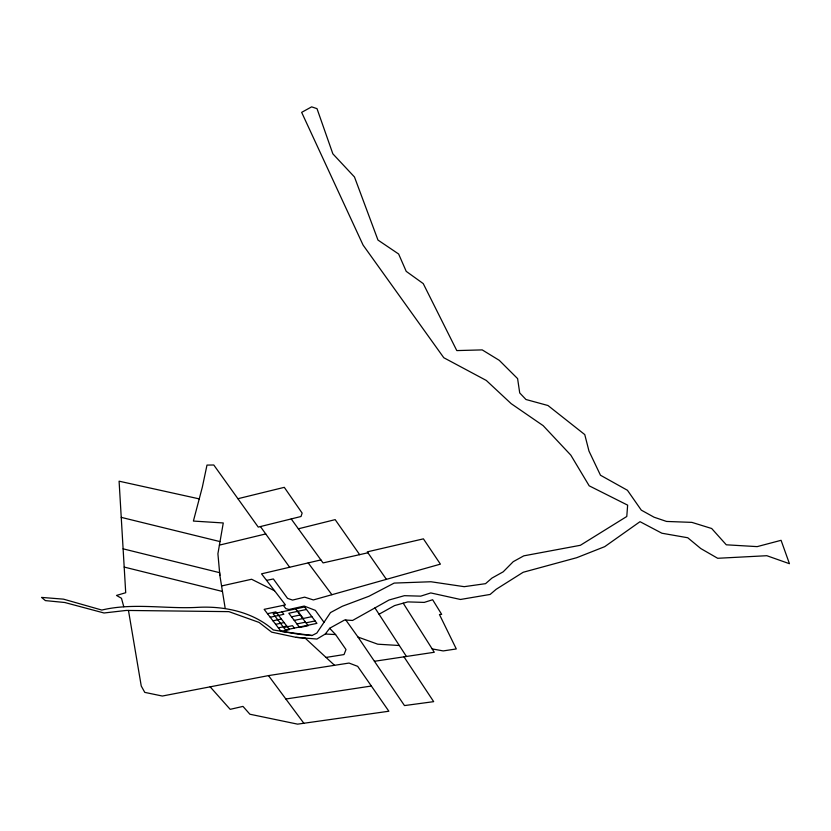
<?xml version="1.0" encoding="UTF-8"?>
<svg xmlns="http://www.w3.org/2000/svg" width="831" height="831" viewBox="0 0 831 831"><rect width="100%" height="100%" fill="white"/><g stroke="black" fill="none" stroke-linecap="round" stroke-linejoin="round"><path stroke-width="1.25" d="M295.95 637.325L316.923 639.049L325.295 634.032L329.782 628.184L344.626 619.988L352.593 620.445L389.074 599.992L404.385 595.682L420.715 596.149L430.78 592.929L460.457 599.473L490.124 594.445L496.18 589.283L523.177 572.268L576.735 557.694L604.729 546.653L640.015 521.681L661.892 533.222L687.746 537.75L700.793 548.553L717.683 558.287L766.826 555.71L789.45 563.709L781.078 540.316L757.176 546.621L726.294 544.804L711.679 528.506L691.891 522.377L666.545 521.442L654.08 517.214L641.293 510.141L627.436 490.28L600.47 475.228L588.971 451.067L584.764 434.592L547.972 405.518L525.971 399.503L519.718 392.938L517.599 378.614L499.265 360.332L482.209 349.893L456.79 350.589L423.239 283.6L406.214 271.353L398.631 254.006L377.97 240.055L354.473 176.982L332.857 153.839L317.006 108.653L311.635 106.856L301.653 112.362L363.085 245.093L443.785 357.725L486.291 380.453L511.2 403.679L543.162 425.659L570.824 455.149L589.189 485.823L627.644 505.144L626.782 516.487L580.37 545.292L523.79 555.846L513.236 561.673L503.202 571.821L491.952 578.085L485.553 583.663L464.207 586.676L430.936 581.752L394.174 583.082L368.974 596.253L342.32 606.266L330.509 612.561L316.829 633.066L312.051 635.507L298.724 634.271L273.274 629.94C252.821 611.751 223.809 605.809 197.072 607.388C165.504 609.071 132.856 602.6 101.829 610.058L63.488 599.151L41.55 597.406L45.393 600.605L64.735 602.496L104.01 612.987L126.312 610.432L228.899 611.637L259.064 622.419L271.644 632.142L295.95 637.325L305.122 638.083L334.55 665.309M379.04 614.223L394.58 605.581L407.792 601.904L424.246 602.402L432.639 599.743L441.677 614.369L439.454 614.525L456.292 648.949L443.193 650.922L432.162 648.897M266.574 580.381L273.357 578.958L287.536 598.372L292.574 600.075L304.634 597.157L313.38 599.93L440.409 564.135L423.415 538.852L367.281 551.857L386.405 579.352M225.108 607.845L219.872 575.447L217.909 553.747L223.269 522.959L193.394 521.068L202.369 487.008L206.992 465.09L213.785 464.996L258.244 527.103L301.019 516.498L302.141 513.091L284.295 487.34L237.926 498.714M298.371 528.807L335.163 519.635L359.657 554.651L367.915 552.771M219.405 545.126L265.733 533.938M320.891 559.917L261.536 573.837L285.459 604.916L264.144 609.341L281.075 631.363L312.051 635.507M359.657 554.651L323.062 562.909L291.224 518.949M221.576 585.959L251.606 579.259L274.562 590.768M267.489 613.693L275.913 611.865L289.479 629.607L281.075 631.363M270.22 617.246L283.838 614.296L281.969 611.845M306.473 609.455L288.824 613.247L299.627 627.488L308.145 625.712L295.618 608.894M272.952 620.799L281.366 619.002M291.536 616.831L300.074 615.002M275.674 624.33L284.077 622.544M294.247 620.393L302.775 618.586M311.874 616.654L303.284 618.472L297.872 611.304M278.375 627.852L286.788 626.086M296.937 623.946L305.465 622.149M283.693 627.519L292.502 625.67L294.351 628.091M306.12 622.814L315.074 620.934M128.473 610.463L141.249 686.011L144.771 692.379L162.346 696.035L268.496 675.603L349.041 663.055L357.683 666.348L388.866 711.232L297.623 724.144L249.892 714.224L242.984 706.402L230.187 709.342L210.15 686.832M326.032 657.435L344.024 654.568L345.997 649.541L335.589 634.552L329.689 628.319M374.438 661.289L434.291 652.262L403.222 603.181M285.854 699.006L371.353 686.022M325.295 634.032L335.589 634.552M399.327 645.51L377.741 644.191L357.995 637.055L345.841 620.051M199.18 498.87L119.093 481.191L125.71 592.721L116.485 595.432L121.482 598.289L123.767 606.734M121.243 517.37L220.018 541.594M123.102 548.834L219.623 572.673L219.872 575.447M124.193 567.074L222.459 591.464M283.309 605.363L285.802 608.604L288.98 609.487L304.198 606.069L315.323 610.349L324.007 622.315M308.176 562.899L331.912 594.705M268.496 675.603L303.855 723.271M260.467 526.605L289.635 567.251M357.995 637.055L404.489 705.581L433.678 701.655L403.98 656.833M374.947 607.908L406.421 656.469M304.603 606.952L273.139 613.756L285.542 629.929L316.912 623.375L304.603 606.952"/></g></svg>
